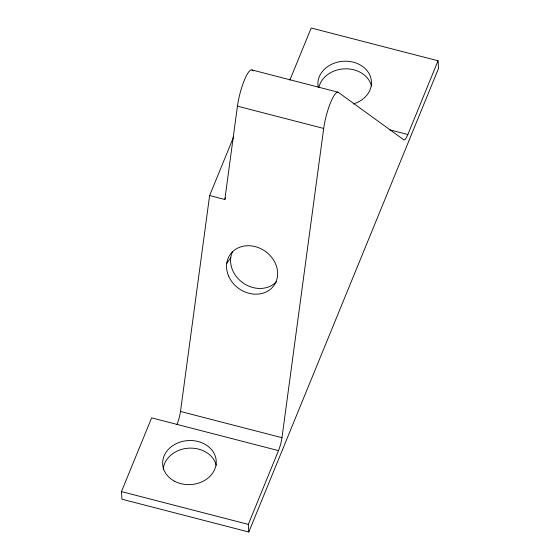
<?xml version="1.0" encoding="UTF-8"?>
<svg xmlns="http://www.w3.org/2000/svg" width="560" height="560" viewBox="0 0 560 560"><rect width="100%" height="100%" fill="white"/><g stroke="black" fill="none" stroke-linecap="round" stroke-linejoin="round"><path stroke-width="0.84" d="M177.009 424.403A13.405 2.849 -75.5 0 0 180.495 411.474L209.622 195.552L233.653 136.829M209.622 195.552L224.847 199.486L237.433 106.162A26.047 5.53 -75.5 0 1 251.881 69.93L338.142 92.225L403.865 139.853A13.405 2.849 -75.5 0 0 407.855 134.533L438.039 60.781L311.185 28L289.863 80.108M278.495 450.632L151.641 417.851L121.457 491.603L121.961 499.219L248.815 532L248.311 524.384L278.495 450.632A13.405 2.849 -75.5 0 0 281.974 437.696L323.694 128.45A26.047 5.53 -75.5 0 1 330.295 103.257L332.5 98.329A26.047 5.53 -75.5 0 1 338.142 92.225M224.847 199.486L225.505 197.876M248.815 532L438.543 68.397L438.039 60.781M226.723 263.403L230.769 257.663M389.249 129.724L407.855 134.533M237.433 106.162L323.694 128.45M180.495 411.474L281.974 437.696M121.457 491.603L248.311 524.384M251.881 69.93L253.267 70.938M276.535 281.568A26.817 22.841 35.2 0 1 243.523 283.269A26.817 22.841 35.2 0 1 232.449 251.853M318.815 87.535A26.817 22.043 -3.8 0 1 344.946 68.817A26.817 22.043 -3.8 0 1 371.469 86.016M163.212 469.308A26.817 22.043 -3.8 0 1 188.209 448.21A26.817 22.043 -3.8 0 1 216.237 465.325M318.22 87.311A26.817 22.043 -3.8 0 1 338.968 61.824A26.817 22.043 -3.8 0 1 370.496 76.804A26.817 22.043 -3.8 0 1 353.283 103.964M228.55 275.947A26.817 22.841 35.2 0 0 272.489 287.301A26.817 22.841 35.2 0 0 255.241 246.631A26.817 22.841 35.2 0 0 228.55 275.947M174.545 481.229A26.817 22.043 -3.8 0 0 216.181 463.449A26.817 22.043 -3.8 0 0 177.604 443.037A26.817 22.043 -3.8 0 0 174.545 481.229"/></g></svg>
